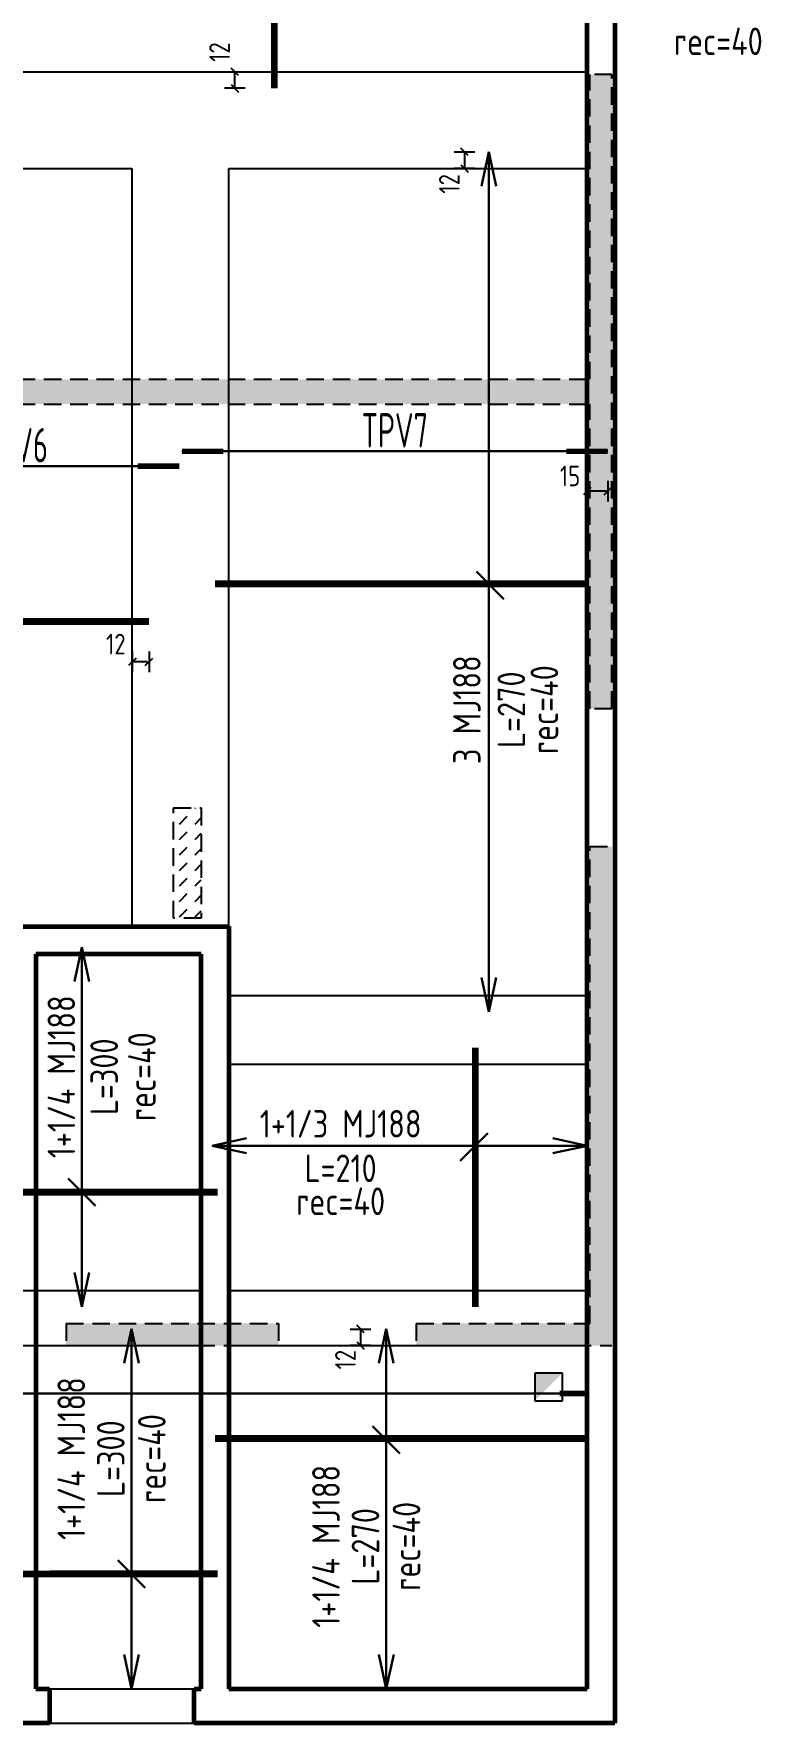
# Model space of a CAD drawing. Header units: millimetres. Extents: x 17235 to 23175, y -25578 to -23029.
# Drawn here: x 22613 to 23140, y -25448 to -24222 of the extents above; entities that cross this region are included whole.
import ezdxf
from ezdxf.enums import TextEntityAlignment as Align

# ---------------------------------------------------------------- set-up
doc = ezdxf.new("R2010")
doc.units = ezdxf.units.MM
doc.linetypes.add('CACHEX2', pattern=[19.05, 12.7, -6.35])
for name, color, linetype, lineweight in [('000-Arm_inf_cotes', 32, 'Continuous', 25), ('000-Arm_inf_txt', 32, 'Continuous', 30), ('000-Arm_inférieures', 32, 'Continuous', 90), ('01_murs_coup', 5, 'Continuous', 60)]:
    doc.layers.add(name, color=color, linetype=linetype, lineweight=lineweight)
for name, color, linetype in [('01_linteaux', 2, 'Continuous'), ('01_murs_sup', 2, 'CACHEX2'), ('01_resv', 32, 'Continuous')]:
    doc.layers.add(name, color=color, linetype=linetype)
doc.styles.add('MATTE_TXT', font='isocpeur.ttf', dxfattribs={"width": 0.8})
doc.dimstyles.new('cot50-oblique', dxfattribs={"dimtxt": 15, "dimasz": 1, "dimexe": 7.5, "dimexo": 5, "dimgap": 3.5, "dimtad": 1, "dimdec": 1, "dimrnd": 0.5, "dimtxsty": 'MATTE_TXT', "dimblk": 'cote-bar-oblique', "dimcen": 2.5, "dimse1": 1, "dimse2": 1, "dimclrd": 3, "dimclre": 9, "dimclrt": 256, "dimadec": 1, "dimazin": 2, "dimtfac": 1, "dimtdec": 1, "dimtix": 1, "dimtmove": 2, "dimatfit": 3, "dimldrblk": 'NONE', "dimfxl": 1, "dimarcsym": 0})
pattern_1 = [(135, (20196.5144, 9356.769), (-11.2253202, 9e-16), [7.9375, -7.9375])]

# ---------------------------------------------------------------- blocks, each defined once
blk = doc.blocks.new('cote-bar-oblique')
at = {"color": 40, "linetype": 'Continuous'}
blk.add_line((-2.7, -2.7), (2.7, 2.7), dxfattribs=at)
at = {"linetype": 'Continuous'}
blk.add_line((0, 7.5), (0, -7.5), dxfattribs=at)
blk = doc.blocks.new('*D12')
at = {"layer": '000-Arm_inf_cotes', "color": 3, "lineweight": -2, "ltscale": 200, "transparency": 16777216}
blk.add_line((22758.4, -24260.7), (22758.4, -24250.8), dxfattribs=at)
at = {"layer": 'Defpoints', "color": 0, "ltscale": 200, "transparency": 16777216}
for p in [(22758.4, -24249.8), (22787.1, -24249.8), (22787.1, -24261.7)]:
    blk.add_point(p, dxfattribs=at)
at = {"layer": '000-Arm_inf_cotes', "color": 3, "lineweight": -2, "ltscale": 200, "transparency": 16777216}
for p, rotation in [((22758.4, -24249.8), 90), ((22758.4, -24261.7), 270)]:
    blk.add_blockref('cote-bar-oblique', p, dxfattribs=dict(at, rotation=rotation))
at = {"layer": '000-Arm_inf_cotes', "ltscale": 200, "transparency": 16777216, "insert": (22747.4, -24235.4), "char_height": 15, "attachment_point": 5, "rotation": 90, "style": 'MATTE_TXT'}
blk.add_mtext('12', dxfattribs=at)
blk = doc.blocks.new('_None')
blk = doc.blocks.new('*D40')
at = {"layer": '000-Arm_inf_cotes', "color": 3, "lineweight": -2, "ltscale": 200, "transparency": 16777216}
blk.add_line((22695.2, -24677.7), (22685.1, -24677.7), dxfattribs=at)
at = {"layer": 'Defpoints', "color": 0, "ltscale": 200, "transparency": 16777216}
for p in [(22684.1, -24648.5), (22696.2, -24648.5), (22684.1, -24677.7)]:
    blk.add_point(p, dxfattribs=at)
at = {"layer": '000-Arm_inf_cotes', "color": 3, "lineweight": -2, "ltscale": 200, "transparency": 16777216, "rotation": 180}
blk.add_blockref('cote-bar-oblique', (22684.1, -24677.7), dxfattribs=at)
at = {"layer": '000-Arm_inf_cotes', "color": 3, "lineweight": -2, "ltscale": 200, "transparency": 16777216}
blk.add_blockref('cote-bar-oblique', (22696.2, -24677.7), dxfattribs=at)
at = {"layer": '000-Arm_inf_cotes', "ltscale": 200, "transparency": 16777216, "insert": (22672.1, -24664.9), "char_height": 15, "attachment_point": 5, "style": 'MATTE_TXT'}
blk.add_mtext('12', dxfattribs=at)
blk = doc.blocks.new('*D41')
at = {"layer": '000-Arm_inf_cotes', "color": 3, "lineweight": -2, "ltscale": 200, "transparency": 16777216}
blk.add_line((22925.1, -24308.8), (22925.1, -24318.8), dxfattribs=at)
at = {"layer": 'Defpoints', "color": 0, "ltscale": 200, "transparency": 16777216}
for p in [(22942.7, -24307.8), (22925.1, -24319.8), (22942.7, -24319.8)]:
    blk.add_point(p, dxfattribs=at)
at = {"layer": '000-Arm_inf_cotes', "color": 3, "lineweight": -2, "ltscale": 200, "transparency": 16777216}
for p, rotation in [((22925.1, -24307.8), 90), ((22925.1, -24319.8), 270)]:
    blk.add_blockref('cote-bar-oblique', p, dxfattribs=dict(at, rotation=rotation))
at = {"layer": '000-Arm_inf_cotes', "ltscale": 200, "transparency": 16777216, "insert": (22914.1, -24331), "char_height": 15, "attachment_point": 5, "rotation": 90, "style": 'MATTE_TXT'}
blk.add_mtext('12', dxfattribs=at)
blk = doc.blocks.new('*D44')
at = {"layer": '000-Arm_inf_cotes', "color": 3, "lineweight": -2, "ltscale": 200, "transparency": 16777216}
blk.add_line((22849.7, -25162.8), (22849.7, -25172.8), dxfattribs=at)
at = {"layer": 'Defpoints', "color": 0, "ltscale": 200, "transparency": 16777216}
for p in [(22868.3, -25161.8), (22849.7, -25173.8), (22868.3, -25173.8)]:
    blk.add_point(p, dxfattribs=at)
at = {"layer": '000-Arm_inf_cotes', "color": 3, "lineweight": -2, "ltscale": 200, "transparency": 16777216}
for p, rotation in [((22849.7, -25161.8), 90), ((22849.7, -25173.8), 270)]:
    blk.add_blockref('cote-bar-oblique', p, dxfattribs=dict(at, rotation=rotation))
at = {"layer": '000-Arm_inf_cotes', "ltscale": 200, "transparency": 16777216, "insert": (22838.7, -25184), "char_height": 15, "attachment_point": 5, "rotation": 90, "style": 'MATTE_TXT'}
blk.add_mtext('12', dxfattribs=at)
blk = doc.blocks.new('*D65')
at = {"layer": '000-Arm_inf_cotes', "color": 3, "lineweight": -2, "ltscale": 200, "transparency": 16777216}
blk.add_line((23028.1, -24553.9), (23015.1, -24553.9), dxfattribs=at)
at = {"layer": 'Defpoints', "color": 0, "ltscale": 200, "transparency": 16777216}
for p in [(23014.1, -24525), (23029.1, -24525), (23014.1, -24553.9)]:
    blk.add_point(p, dxfattribs=at)
at = {"layer": '000-Arm_inf_cotes', "color": 3, "lineweight": -2, "ltscale": 200, "transparency": 16777216, "rotation": 180}
blk.add_blockref('cote-bar-oblique', (23014.1, -24553.9), dxfattribs=at)
at = {"layer": '000-Arm_inf_cotes', "color": 3, "lineweight": -2, "ltscale": 200, "transparency": 16777216}
blk.add_blockref('cote-bar-oblique', (23029.1, -24553.9), dxfattribs=at)
at = {"layer": '000-Arm_inf_cotes', "ltscale": 200, "transparency": 16777216, "insert": (23001.7, -24542.9), "char_height": 15, "attachment_point": 5, "style": 'MATTE_TXT'}
blk.add_mtext('15', dxfattribs=at)

msp = doc.modelspace()

# ---------------------------------------------------------------- hatches: boundary and pattern name
at = {"layer": '01_murs_sup', "ltscale": 0.1}
h = msp.add_hatch(dxfattribs=at)
h.set_pattern_fill('DASH', color=256, scale=2.5, angle=135)
h.set_pattern_definition(pattern_1)
h.paths.add_polyline_path([(23032.07, -23789.75), (22863.08, -23789.75), (22863.08, -23805.75), (23016.07, -23805.75), (23016.07, -24151.75), (23032.07, -24151.75)])
h.paths.add_polyline_path([(23032.07, -24251.75), (23016.07, -24251.75), (23016.07, -24472.75), (22486.59, -24472.75), (22486.59, -24289.75), (22468.59, -24289.75), (22468.59, -24472.75), (22208.07, -24472.75), (22208.07, -23805.75), (22302.07, -23805.75), (22302.07, -23789.75), (22043.07, -23789.75), (22043.07, -23805.75), (22188.07, -23805.75), (22188.07, -24546.75), (21905, -24546.75), (21905, -24398.75), (21627.07, -24398.75), (21627.07, -23805.75), (21743.07, -23805.75), (21743.07, -23789.75), (21611.07, -23789.75), (21611.07, -25173.75), (21740.07, -25173.75), (21740.07, -25157.75), (21627.07, -25157.75), (21627.07, -24416.75), (21887, -24416.75), (21887, -24564.75), (22188.07, -24564.75), (22188.07, -25157.75), (22040.07, -25157.75), (22040.07, -25173.75), (22336.07, -25173.75), (22336.07, -25157.75), (22208.07, -25157.75), (22208.07, -24490.75), (22468.59, -24490.75), (22468.59, -24673.75), (22486.59, -24673.75), (22486.59, -24490.75), (23016.07, -24490.75), (23016.07, -24711.75), (23032.07, -24711.75)])
h = msp.add_hatch(dxfattribs=at)
h.set_pattern_fill('DASH', color=256, scale=2.5, angle=135)
h.set_pattern_definition(pattern_1)
h.paths.add_polyline_path([(22563.07, -23789.75), (22402.07, -23789.75), (22402.07, -23805.75), (22563.07, -23805.75)])
h.paths.add_polyline_path([(22763.08, -23789.75), (22663.07, -23789.75), (22663.07, -23805.75), (22763.08, -23805.75)])
h.paths.add_polyline_path([(21943.07, -23789.75), (21843.07, -23789.75), (21843.07, -23805.75), (21943.07, -23805.75)])
h.paths.add_polyline_path([(22536.07, -25157.75), (22436.07, -25157.75), (22436.07, -25173.75), (22536.07, -25173.75)])
h.paths.add_polyline_path([(22790.07, -25157.75), (22636.07, -25157.75), (22636.07, -25173.75), (22790.07, -25173.75)])
h.paths.add_polyline_path([(23032.07, -24811.75), (23016.07, -24811.75), (23016.07, -25157.75), (22890.07, -25157.75), (22890.07, -25173.75), (23032.07, -25173.75)])
at = {"layer": '01_murs_sup', "ltscale": 200}
h = msp.add_hatch(dxfattribs=at)
h.set_pattern_fill('DASH', color=256, scale=2.5, angle=45)
h.set_pattern_definition([(45, (14849.416, -25053.599), (9e-16, 11.22532), [7.9375, -7.9375])])
h.paths.add_polyline_path([(22734.07, -24863.75), (22714.07, -24863.75), (22714.07, -24783.75), (22734.07, -24783.75)])

# ---------------------------------------------------------------- linework, layer by layer
at = {"layer": '000-Arm_inf_txt', "ltscale": 3}
for p, q in [((22942.73, -24307.81), (22937.32, -24332.68)), ((22942.73, -24307.81), (22948.14, -24332.68)), ((22647.47, -24884.75), (22642.06, -24909.63)), ((22647.47, -24884.75), (22652.87, -24909.63)), ((22942.73, -24931.75), (22937.32, -24906.88)), ((22942.73, -24931.75), (22948.14, -24906.88)), ((22742.07, -25028.79), (22766.94, -25023.38)), ((23014.07, -25028.79), (22989.2, -25023.38)), ((22742.07, -25028.79), (22766.94, -25034.19)), ((23014.07, -25028.79), (22989.2, -25034.19)), ((22647.47, -25145.75), (22642.06, -25120.88)), ((22647.47, -25145.75), (22652.87, -25120.88)), ((22683.5, -25161.75), (22678.1, -25186.62)), ((22683.5, -25161.75), (22688.91, -25186.62)), ((22868.3, -25161.75), (22862.89, -25186.62)), ((22868.3, -25161.75), (22873.7, -25186.62)), ((22683.5, -25422.75), (22678.1, -25397.88)), ((22683.5, -25422.75), (22688.91, -25397.88)), ((22868.3, -25422.75), (22862.89, -25397.88)), ((22868.3, -25422.75), (22873.71, -25397.88))]:
    msp.add_line(p, q, dxfattribs=at)
at = {"layer": '000-Arm_inf_txt', "ltscale": 50}
for p, q in [((22942.73, -24931.75), (22942.73, -24307.81)), ((22647.47, -25145.75), (22647.47, -24884.75)), ((22742.07, -25028.79), (23014.07, -25028.79)), ((22683.5, -25422.75), (22683.5, -25161.75)), ((22868.3, -25422.75), (22868.3, -25161.75))]:
    msp.add_line(p, q, dxfattribs=at)
at = {"layer": '000-Arm_inf_txt', "ltscale": 20}
for p, q in [((22718.07, -24535.75), (22479.03, -24535.75)), ((23029.07, -24525), (22720.07, -24525.01)), ((23014.07, -25208.62), (21631.07, -25208.62))]:
    msp.add_line(p, q, dxfattribs=at)
at = {"layer": '000-Arm_inf_txt'}
for p, q in [((22953.71, -24632.2), (22933.71, -24612.2)), ((22922.01, -25039.76), (22942.01, -25019.76)), ((22657.47, -25072.47), (22637.47, -25052.47)), ((22878.3, -25252.19), (22858.3, -25232.19)), ((22693.5, -25349.47), (22673.5, -25329.47))]:
    msp.add_line(p, q, dxfattribs=at)
at = {"layer": '000-Arm_inf_txt', "ltscale": 20, "const_width": 4}
for points in [[(22720.07, -24525), (22750.07, -24525)], [(23029.07, -24525), (22999.07, -24525)], [(22718.07, -24535.75), (22688.07, -24535.75)], [(23014.07, -25208.62), (22994.07, -25208.62)]]:
    msp.add_lwpolyline(points, dxfattribs=at)
at = {"layer": '000-Arm_inférieures', "ltscale": 100, "const_width": 5}
for points in [[(22787.14, -24261.75), (22787.14, -24162.75)], [(23014.07, -24621.21), (22744.07, -24621.22)], [(22696.17, -24648.54), (22501.06, -24648.55)], [(22932.99, -25145.75), (22932.98, -24957.75)], [(22746.07, -25062.46), (22464.07, -25062.47)], [(23014.07, -25241.23), (22744.07, -25241.23)], [(22746.07, -25339.46), (22464.07, -25339.47)]]:
    msp.add_lwpolyline(points, dxfattribs=at)
at = {"layer": '01_linteaux', "ltscale": 0.1}
for p, q in [((22488.07, -24249.75), (23014.07, -24249.75)), ((22513.06, -24319.75), (22684.07, -24319.75)), ((22754.07, -24319.75), (23014.07, -24319.75)), ((22476.07, -25133.75), (22734.07, -25133.75)), ((22754.07, -25133.75), (23014.07, -25133.75)), ((22476.07, -25173.75), (22734.07, -25173.75)), ((22754.07, -25173.75), (23014.07, -25173.75)), ((22624.07, -25422.75), (22729.07, -25422.75)), ((22624.07, -25447.75), (22729.07, -25447.75))]:
    msp.add_line(p, q, dxfattribs=at)
at = {"layer": '01_linteaux', "ltscale": 200}
for p, q in [((22684.07, -24869.75), (22684.07, -24319.75)), ((22754.07, -24869.75), (22754.07, -24319.75))]:
    msp.add_line(p, q, dxfattribs=at)
at = {"layer": '01_linteaux'}
for p, q in [((22754.07, -24919.75), (23014.07, -24919.75)), ((22754.07, -24969.75), (23014.07, -24969.75))]:
    msp.add_line(p, q, dxfattribs=at)
at = {"layer": '01_murs_coup'}
for p, q in [((23034.07, -23789.75), (23034.07, -25447.75)), ((23014.07, -25422.75), (23014.07, -23814.75)), ((22590.07, -24869.75), (22754.07, -24869.75)), ((22754.07, -24869.75), (22754.07, -25422.75)), ((22734.07, -24889.75), (22614.07, -24889.75)), ((22614.07, -24889.75), (22614.07, -25422.75)), ((22734.07, -25422.75), (22734.07, -24889.75)), ((22614.07, -25422.75), (22624.07, -25422.75)), ((22624.07, -25422.75), (22624.07, -25447.75)), ((22729.07, -25447.75), (22729.07, -25422.75)), ((22729.07, -25422.75), (22734.07, -25422.75)), ((22754.07, -25422.75), (23014.07, -25422.75)), ((22624.07, -25447.75), (22589.07, -25447.75)), ((23034.07, -25447.75), (22729.07, -25447.75))]:
    msp.add_line(p, q, dxfattribs=at)
at = {"layer": '01_murs_sup'}
for p, q in [((23016.07, -24472.75), (23016.07, -24251.75)), ((23032.07, -24251.75), (23016.07, -24251.75)), ((23032.07, -24711.75), (23032.07, -24251.75)), ((22486.59, -24472.75), (23016.07, -24472.75)), ((22486.59, -24490.75), (23016.07, -24490.75)), ((23016.07, -24711.75), (23016.07, -24490.75)), ((23032.07, -24711.75), (23016.07, -24711.75)), ((23016.07, -25157.75), (23016.07, -24811.75)), ((23016.07, -24811.75), (23032.07, -24811.75)), ((22636.07, -25157.75), (22790.07, -25157.75)), ((22636.07, -25157.75), (22636.07, -25173.75)), ((22790.07, -25157.75), (22790.07, -25173.75)), ((22890.07, -25157.75), (23016.07, -25157.75)), ((22890.07, -25157.75), (22890.07, -25173.75)), ((22636.07, -25173.75), (22790.07, -25173.75)), ((22890.07, -25173.75), (23032.07, -25173.75))]:
    msp.add_line(p, q, dxfattribs=at)
msp.add_lwpolyline([(22734.07, -24863.75), (22714.07, -24863.75), (22714.07, -24783.75), (22734.07, -24783.75)], close=True, dxfattribs=at)
at = {"layer": '01_resv', "ltscale": 200}
for p, q in [((22976.09, -25193.79), (22976.09, -25213.79)), ((22996.09, -25193.79), (22976.09, -25193.79)), ((22996.09, -25213.79), (22996.09, -25193.79)), ((22976.09, -25213.79), (22996.09, -25213.79))]:
    msp.add_line(p, q, dxfattribs=at)
msp.add_solid([(22976.09, -25213.79), (22976.09, -25193.79), (22996.09, -25193.79)], dxfattribs=at)

# ---------------------------------------------------------------- texts
at = {"layer": '000-Arm_inf_txt', "style": 'MATTE_TXT', "width": 0.8}
for s, rotation, p in [('rec=40', 0, (23109.29, -24237.61)), ('3 MJ188', 90, (22936.79, -24712.47)), ('rec=40', 90, (22993.07, -24712.47)), ('L=270', 90, (22969.12, -24712.47)), ('1+1/4 MJ188', 90, (22642.6, -24978.76)), ('L=300', 90, (22673.65, -24978.76)), ('rec=40', 90, (22701.04, -24978.76)), ('1+1/3 MJ188', 0, (22835.25, -25022.85)), ('L=210', 0, (22835.25, -25055.17)), ('rec=40', 0, (22835.25, -25079.13)), ('1+1/4 MJ188', 90, (22649.81, -25255.76)), ('L=300', 90, (22678.46, -25255.76)), ('rec=40', 90, (22708.25, -25255.76)), ('1+1/4 MJ188', 90, (22834.6, -25319.4)), ('L=270', 90, (22863.25, -25319.4)), ('rec=40', 90, (22893.04, -25319.4))]:
    msp.add_text(s, height=20, rotation=rotation, dxfattribs=at).set_placement(p, align=Align.CENTER)
at = {"layer": '000-Arm_inf_txt', "ltscale": 100, "style": 'MATTE_TXT', "width": 0.6}
for s, p in [('TPV7', (22874.57, -24522.33, -0.37)), ('TPV6', (22598.55, -24533.08, -0.37))]:
    msp.add_text(s, height=25, dxfattribs=at).set_placement(p, align=Align.CENTER)

# ---------------------------------------------------------------- dimensions: what is measured, and where the dimension line sits
at = {"layer": '000-Arm_inf_cotes', "ltscale": 200}
for base, p1, p2, picture, middle in [((22758.42, -24249.75), (22787.14, -24261.75), (22787.14, -24249.75), '*D12', (22747.42, -24235.4)), ((22925.07, -24319.81), (22942.73, -24307.81), (22942.73, -24319.81), '*D41', (22914.07, -24331.05)), ((22849.7, -25173.75), (22868.3, -25161.75), (22868.3, -25173.75), '*D44', (22838.7, -25183.97))]:
    dim = msp.add_linear_dim(base=base, p1=p1, p2=p2, angle=90, dimstyle='cot50-oblique', dxfattribs=at)
    dim.commit()
    dim.dimension.update_dxf_attribs({"geometry": picture, "text_midpoint": middle, "dimtype": 160})
for base, p1, p2, picture, middle in [((23014.07, -24553.94), (23029.07, -24525), (23014.07, -24525), '*D65', (23001.7, -24542.94)), ((22684.07, -24677.74), (22696.17, -24648.54), (22684.07, -24648.54), '*D40', (22672.05, -24664.86))]:
    dim = msp.add_linear_dim(base=base, p1=p1, p2=p2, dimstyle='cot50-oblique', dxfattribs=at)
    dim.commit()
    dim.dimension.update_dxf_attribs({"geometry": picture, "text_midpoint": middle, "dimtype": 160})

doc.saveas('drawing.dxf')
